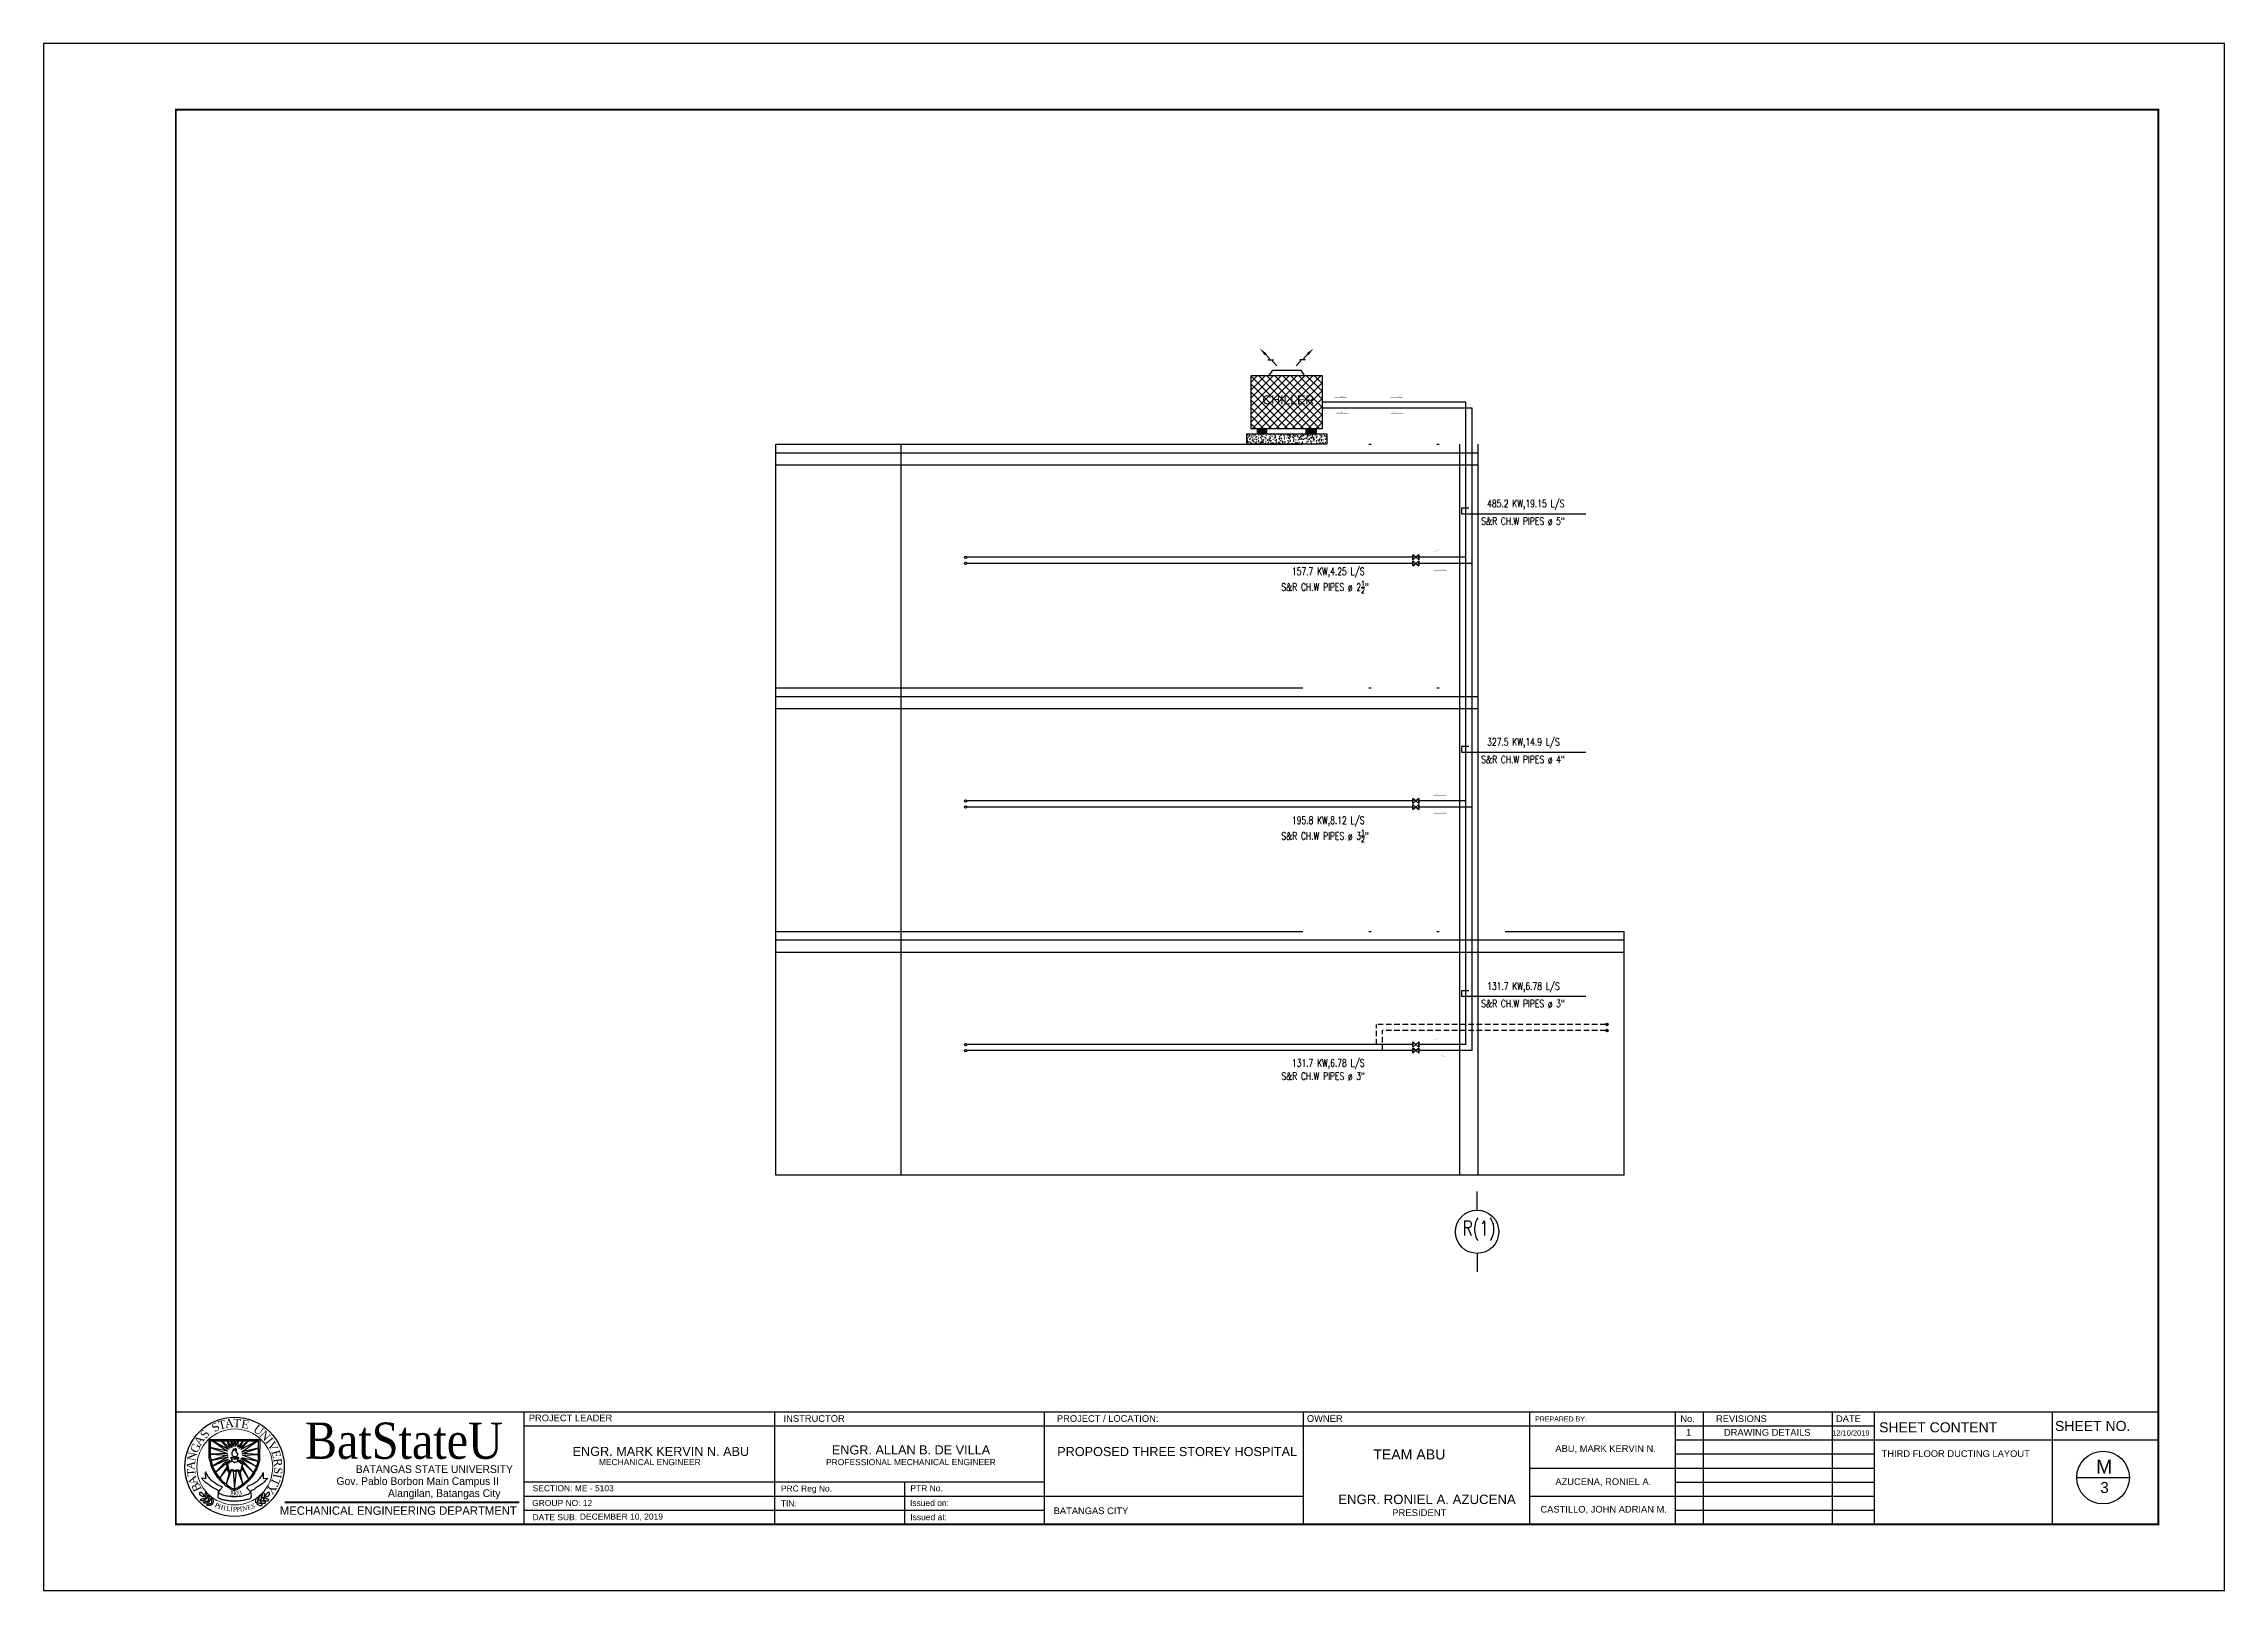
# Model space of a CAD drawing. Header units: millimetres. Extents: x 5 to 598, y 3 to 339.
# Drawn here: x 498.8 to 598, y 158.7 to 229.1 of the extents above; entities that cross this region are included whole.
import ezdxf
from ezdxf.enums import TextEntityAlignment as Align

# ---------------------------------------------------------------- set-up
doc = ezdxf.new("R2010")
doc.units = ezdxf.units.MM
doc.header["$MEASUREMENT"] = 0
doc.linetypes.add('ACAD_ISO05W100', pattern=[33, 24, -3, 0, -3, 0, -3])
doc.linetypes.add('HIDDEN', pattern=[0.375, 0.25, -0.125])
for name, color, linetype in [('.1', 1, 'Continuous'), ('13_A-ELEV5', 9, 'Continuous'), ('AC-DEFFUSER', 4, 'Continuous'), ('ahu line', 150, 'Continuous'), ('DRAIN PIPE', 4, 'Continuous'), ('pipe label', 7, 'Continuous'), ('pipes', 7, 'Continuous'), ('template', 7, 'Continuous')]:
    doc.layers.add(name, color=color, linetype=linetype)
doc.layers.add('A-Handrail', color=2, linetype='Continuous', lineweight=30)
doc.styles.add('Arch-Dim', font='simplex.shx', dxfattribs={"width": 0.75})
doc.styles.add('arial', font='arial.ttf')
doc.styles.add('CGOTHIC', font='GOTHIC.TTF')
doc.styles.add('GARAMOND', font='GARA.TTF')
doc.styles.get("Standard").update_dxf_attribs({"font": 'arial.ttf'})
doc.styles.add('SWISSLT175', font='swissl.ttf', dxfattribs={"height": 0.175})

# ---------------------------------------------------------------- blocks, each defined once
blk = doc.blocks.new('A$C24462F82')
at = {"layer": 'AC-DEFFUSER', "color": 7}
for p, q in [((0.066, 0.066), (0, 0)), ((0.124, 0.082), (0.05, 0.082)), ((0.05, 0.082), (0.066, 0.066)), ((0.168, 0.168), (0.103, 0.103)), ((0.103, 0.103), (0.124, 0.082))]:
    blk.add_line(p, q, dxfattribs=at)
blk.add_solid([(0.148, 0.175), (0.175, 0.148), (0.242, 0.242)], dxfattribs=at)

msp = doc.modelspace()

# ---------------------------------------------------------------- hatches: boundary and pattern name
for points in [[(553.979, 211.524), (553.979, 211.354), (554.463, 211.354), (554.463, 211.524)], [(556.215, 211.524), (556.215, 211.354), (556.699, 211.354), (556.699, 211.524)]]:
    msp.add_hatch(color=7).paths.add_polyline_path(points)
at = {"layer": '13_A-ELEV5'}
h = msp.add_hatch(dxfattribs=at)
h.set_pattern_fill('ANSI37', scale=0.080674, style=0)
h.set_pattern_definition([(45, (470.18341, 143.18275), (-0.1811174, 0.1811174), []), (135, (470.18341, 143.18275), (-0.1811174, -0.1811174), [])])
h.paths.add_polyline_path([(556.953, 213.976), (553.726, 213.976), (553.726, 211.556), (556.953, 211.556)])
h.paths.add_polyline_path([(554.212, 212.452), (556.413, 212.452), (556.413, 213.178), (554.212, 213.178)], flags=24)
at = {"layer": 'A-Handrail'}
h = msp.add_hatch(dxfattribs=at)
h.set_pattern_fill('AR-CONC', scale=0.001613, style=0)
h.set_pattern_definition([(50, (470.18341, 143.18275), (0.29394986, -0.02571727), [0.03073664, -0.33810306]), (355, (470.1834, 143.18275), (-0.0568633, 0.30826454), [0.0245893, -0.27048245]), (100.451, (470.2079, 143.1806), (0.2370876, 0.2825459), [0.0261221, -0.2873432]), (46.1842, (470.1834, 143.2647), (0.4373784, -0.0678341), [0.046105, -0.5071546]), (96.6356, (470.21986, 143.25906), (0.3830451, 0.3992142), [0.0391832, -0.4310148]), (351.184, (470.1834, 143.2647), (0.3830457, 0.3992135), [0.036884, -0.4057237]), (21, (470.2244, 143.24422), (0.24462636, -0.16500255), [0.03073664, -0.33810306]), (326, (470.2244, 143.24422), (0.09971584, 0.2971821), [0.0245893, -0.27048245]), (71.4514, (470.24478, 143.23047), (0.3443415, 0.13218024), [0.0261221, -0.2873432]), (37.5, (470.18341, 143.18275), (0.00498337, 0.13642719), [0, -0.26720387, 0, -0.27458066, 0, -0.271507]), (7.5, (470.18341, 143.18275), (0.10781165, 0.16163855), [0, -0.15655196, 0, -0.26105654, 0, -0.10348003]), (327.5, (470.09202, 143.18275), (0.21877163, -0.00924317), [0, -0.10245547, 0, -0.31966107, 0, -0.42416565]), (317.5, (470.05104, 143.18275), (0.2390023, 0.04102493), [0, -0.1331921, 0, -0.21228774, 0, -0.3012191])])
h.paths.add_polyline_path([(553.514, 211.322), (553.514, 210.855), (557.165, 210.855), (557.165, 211.322)])
at = {"layer": 'pipes'}
h = msp.add_hatch(color=7, dxfattribs=at)
h.dxf.hatch_style = 1
h.paths.add_polyline_path([(540.783, 205.707, 1), (540.672, 205.707, 1)])
h.paths.add_polyline_path([(540.783, 194.619, 1), (540.672, 194.619, 1)])
h.paths.add_polyline_path([(540.783, 183.531, 1), (540.672, 183.531, 1)])
h = msp.add_hatch(color=7, dxfattribs=at)
h.dxf.hatch_style = 1
h.paths.add_polyline_path([(540.783, 183.254, 1), (540.672, 183.254, 1)])
h.paths.add_polyline_path([(540.672, 194.342, 1), (540.783, 194.342, 1)])
h.paths.add_polyline_path([(540.783, 205.43, 1), (540.672, 205.43, 1)])
h = msp.add_hatch(color=7, dxfattribs=at)
h.dxf.hatch_style = 1
h.paths.add_polyline_path([(569.978, 184.446, -1), (569.867, 184.446, -1)])
h = msp.add_hatch(color=7, dxfattribs=at)
h.dxf.hatch_style = 1
h.paths.add_polyline_path([(569.867, 184.169, 1), (569.978, 184.169, 1)])

# ---------------------------------------------------------------- linework, layer by layer
at = {"layer": '.1', "color": 0}
msp.add_line((598.031, 229.086), (498.755, 229.086), dxfattribs=at)
at = {"color": 7}
for p, q in [((553.979, 211.524), (554.463, 211.524)), ((556.215, 211.524), (556.215, 211.354)), ((556.699, 211.354), (556.699, 211.524)), ((553.514, 211.322), (557.165, 211.322)), ((556.215, 211.354), (556.699, 211.354)), ((557.165, 211.322), (557.165, 210.855))]:
    msp.add_line(p, q, dxfattribs=at)
at = {"layer": 'A-Handrail', "color": 7}
for p, q in [((553.726, 211.556), (553.726, 213.976)), ((553.726, 213.976), (556.953, 213.976)), ((554.694, 214.218), (554.532, 213.976)), ((554.694, 214.218), (555.985, 214.218)), ((555.985, 214.218), (556.146, 213.976)), ((556.953, 213.976), (556.953, 211.556)), ((556.953, 211.556), (553.726, 211.556))]:
    msp.add_line(p, q, dxfattribs=at)
at = {"layer": 'A-Handrail', "color": 18, "true_color": 0x000000}
msp.add_line((557.165, 210.855), (553.514, 210.855), dxfattribs=at)
at = {"layer": 'ahu line', "color": 252}
for p, q in [((532.083, 177.591), (532.083, 210.855)), ((532.083, 210.467), (564.058, 210.467)), ((537.793, 177.591), (537.793, 210.855)), ((563.226, 177.591), (563.226, 210.855)), ((564.058, 177.591), (564.058, 210.855)), ((532.083, 209.913), (564.058, 209.913)), ((532.083, 199.379), (564.058, 199.379)), ((532.083, 198.825), (564.058, 198.825)), ((570.711, 177.591), (570.711, 188.679)), ((532.083, 188.291), (570.711, 188.291)), ((532.083, 187.737), (570.711, 187.737)), ((570.711, 177.591), (532.083, 177.591))]:
    msp.add_line(p, q, dxfattribs=at)
at = {"layer": 'ahu line', "color": 252, "linetype": 'ACAD_ISO05W100'}
for p, q in [((532.083, 210.855), (564.058, 210.855)), ((532.083, 199.767), (564.058, 199.767)), ((532.083, 188.679), (570.711, 188.679))]:
    msp.add_line(p, q, dxfattribs=at)
at = {"layer": 'DRAIN PIPE', "color": 7, "linetype": 'Continuous', "const_width": 0.005}
for points in [[(557.513, 212.964), (558.073, 212.964), (557.839, 213.052), (557.839, 212.964)], [(560.06, 212.964), (560.62, 212.964), (560.385, 213.052), (560.385, 212.964)], [(558.166, 212.265), (557.605, 212.265), (557.84, 212.354), (557.84, 212.265)], [(560.658, 212.265), (560.098, 212.265), (560.333, 212.354), (560.333, 212.265)], [(562.602, 205.962), (562.042, 205.962), (562.277, 206.05), (562.277, 205.962)], [(562.043, 205.105), (562.604, 205.105), (562.369, 205.193), (562.369, 205.105)], [(562.602, 194.88), (562.042, 194.88), (562.277, 194.969), (562.277, 194.88)], [(562.043, 194.062), (562.604, 194.062), (562.369, 194.151), (562.369, 194.062)], [(562.602, 183.742), (562.042, 183.742), (562.277, 183.83), (562.277, 183.742)], [(562.043, 182.963), (562.604, 182.963), (562.369, 183.051), (562.369, 182.963)]]:
    msp.add_lwpolyline(points, dxfattribs=at)
at = {"layer": 'pipes', "color": 7}
for p, q in [((563.503, 212.766), (556.953, 212.766)), ((563.781, 212.489), (556.953, 212.489)), ((563.781, 183.254), (563.781, 212.489)), ((553.514, 211.322), (553.514, 210.855)), ((563.636, 207.939), (563.302, 207.939)), ((563.302, 207.939), (563.302, 207.689)), ((563.302, 207.689), (568.963, 207.689)), ((561.092, 205.707), (540.783, 205.707)), ((563.503, 205.707), (561.357, 205.707)), ((561.092, 205.43), (540.783, 205.43)), ((561.231, 205.43), (561.217, 205.43)), ((563.781, 205.43), (561.357, 205.43)), ((563.636, 197.092), (563.302, 197.092)), ((563.302, 197.092), (563.302, 196.842)), ((563.302, 196.842), (568.963, 196.842)), ((561.092, 194.619), (540.783, 194.619)), ((563.503, 194.619), (561.357, 194.619)), ((561.092, 194.342), (540.783, 194.342)), ((563.781, 194.342), (561.357, 194.342)), ((563.636, 185.977), (563.302, 185.977)), ((563.302, 185.977), (563.302, 185.728)), ((563.302, 185.728), (568.963, 185.728)), ((561.092, 183.531), (540.783, 183.531)), ((561.092, 183.254), (540.783, 183.254)), ((563.503, 183.531), (561.357, 183.531)), ((563.781, 183.254), (561.357, 183.254))]:
    msp.add_line(p, q, dxfattribs=at)
at = {"layer": 'pipes'}
for p, q in [((563.503, 183.531), (563.503, 212.766)), ((564.011, 175.997), (564.011, 176.837)), ((564.011, 174.027), (564.011, 173.187))]:
    msp.add_line(p, q, dxfattribs=at)
at = {"layer": 'pipes', "color": 7, "linetype": 'HIDDEN'}
for p, q in [((569.867, 184.445), (559.429, 184.445)), ((559.429, 183.531), (559.429, 184.445)), ((569.867, 184.168), (559.706, 184.168)), ((559.706, 183.254), (559.706, 184.168))]:
    msp.add_line(p, q, dxfattribs=at)
at = {"layer": 'pipes', "color": 7}
for points in [[(561.092, 205.825), (561.092, 205.707), (561.092, 205.825), (561.224, 205.707), (561.357, 205.825), (561.357, 205.707), (561.357, 205.825), (561.224, 205.707)], [(561.092, 205.589), (561.092, 205.707), (561.092, 205.589), (561.224, 205.707), (561.357, 205.589), (561.357, 205.707), (561.357, 205.589), (561.224, 205.707)], [(561.092, 205.548), (561.092, 205.43), (561.092, 205.548), (561.224, 205.43), (561.357, 205.548), (561.357, 205.43), (561.357, 205.548), (561.224, 205.43)], [(561.092, 205.312), (561.092, 205.43), (561.092, 205.312), (561.224, 205.43), (561.357, 205.312), (561.357, 205.43), (561.357, 205.312), (561.224, 205.43)], [(561.092, 194.737), (561.092, 194.619), (561.092, 194.737), (561.224, 194.619), (561.357, 194.737), (561.357, 194.619), (561.357, 194.737), (561.224, 194.619)], [(561.092, 194.501), (561.092, 194.619), (561.092, 194.501), (561.224, 194.619), (561.357, 194.501), (561.357, 194.619), (561.357, 194.501), (561.224, 194.619)], [(561.092, 194.46), (561.092, 194.342), (561.092, 194.46), (561.224, 194.342), (561.357, 194.46), (561.357, 194.342), (561.357, 194.46), (561.224, 194.342)], [(561.092, 194.224), (561.092, 194.342), (561.092, 194.224), (561.224, 194.342), (561.357, 194.224), (561.357, 194.342), (561.357, 194.224), (561.224, 194.342)], [(561.092, 183.649), (561.092, 183.531), (561.092, 183.649), (561.224, 183.531), (561.357, 183.649), (561.357, 183.531), (561.357, 183.649), (561.224, 183.531)], [(561.092, 183.413), (561.092, 183.531), (561.092, 183.413), (561.224, 183.531), (561.357, 183.413), (561.357, 183.531), (561.357, 183.413), (561.224, 183.531)], [(561.092, 183.372), (561.092, 183.254), (561.092, 183.372), (561.224, 183.254), (561.357, 183.372), (561.357, 183.254), (561.357, 183.372), (561.224, 183.254)], [(561.092, 183.136), (561.092, 183.254), (561.092, 183.136), (561.224, 183.254), (561.357, 183.136), (561.357, 183.254), (561.357, 183.136), (561.224, 183.254)]]:
    msp.add_lwpolyline(points, close=True, dxfattribs=at)
for centre in [(540.728, 205.707), (540.728, 205.43), (540.728, 194.619), (540.728, 194.342), (569.923, 184.446), (569.923, 184.169), (540.728, 183.531), (540.728, 183.254)]:
    msp.add_circle(centre, 0.0554, dxfattribs=at)
at = {"layer": 'pipes'}
msp.add_circle((564.011, 175.012), 0.985, dxfattribs=at)
at = {"layer": 'template'}
for p, q in [((498.755, 229.086), (498.755, 158.69)), ((598.031, 158.69), (598.031, 229.086)), ((504.772, 166.819), (595.023, 166.819)), ((520.618, 166.82), (520.618, 161.699)), ((520.618, 166.819), (520.618, 161.699)), ((532.028, 166.82), (532.028, 161.699)), ((532.028, 166.819), (532.028, 161.699)), ((544.318, 161.699), (544.318, 166.819)), ((556.095, 166.819), (556.095, 161.699)), ((566.397, 166.819), (566.397, 161.699)), ((573.027, 166.819), (573.027, 161.699)), ((574.307, 166.819), (574.307, 161.699)), ((580.171, 166.819), (580.171, 161.699)), ((582.092, 166.819), (582.092, 161.699)), ((590.186, 166.819), (590.186, 161.699)), ((520.618, 166.179), (577.189, 166.179)), ((575.431, 166.179), (582.092, 166.179)), ((506.298, 165.563), (508.61, 165.558)), ((506.298, 164.696), (506.298, 165.563)), ((507.123, 165.027), (506.326, 165.2)), ((506.326, 165.2), (507.123, 164.924)), ((506.347, 165.5), (508.545, 165.5)), ((506.347, 164.731), (506.347, 165.5)), ((507.123, 164.924), (506.374, 164.891)), ((506.374, 164.891), (507.145, 164.837)), ((507.145, 164.837), (506.374, 164.603)), ((507.177, 165.103), (506.439, 165.5)), ((506.439, 165.5), (507.123, 165.027)), ((506.879, 165.5), (506.846, 165.466)), ((506.846, 165.466), (507.177, 165.103)), ((507.237, 165.157), (506.879, 165.5)), ((507.129, 165.5), (507.101, 165.5)), ((507.101, 165.5), (507.237, 165.157)), ((507.319, 165.195), (507.129, 165.5)), ((507.319, 165.5), (507.261, 165.482)), ((507.261, 165.482), (507.319, 165.195)), ((507.4, 165.238), (507.319, 165.5)), ((507.422, 165.5), (507.4, 165.238)), ((507.498, 165.5), (507.422, 165.5)), ((507.595, 165.5), (507.498, 165.244)), ((507.498, 165.244), (507.498, 165.5)), ((507.834, 165.5), (507.595, 165.206)), ((507.595, 165.206), (507.633, 165.5)), ((507.633, 165.5), (507.595, 165.5)), ((508.084, 165.5), (507.677, 165.152)), ((507.677, 165.152), (507.834, 165.5)), ((508.496, 165.5), (507.736, 165.097)), ((507.736, 165.097), (508.084, 165.5)), ((507.774, 164.994), (508.496, 165.5)), ((508.545, 165.162), (507.774, 164.994)), ((507.796, 164.913), (508.545, 165.162)), ((508.545, 164.88), (507.796, 164.913)), ((507.807, 164.837), (508.545, 164.88)), ((508.512, 164.571), (507.807, 164.837)), ((508.545, 164.724), (508.545, 165.5)), ((508.594, 164.696), (508.61, 165.558)), ((573.027, 165.539), (583.787, 165.539)), ((573.027, 164.899), (582.092, 164.899)), ((580.425, 165.539), (595.023, 165.539)), ((505.951, 163.818), (506.135, 163.779)), ((506.135, 163.779), (506.125, 164.055)), ((506.374, 164.603), (507.15, 164.772)), ((507.15, 164.772), (506.448, 164.341)), ((506.448, 164.341), (507.177, 164.674)), ((507.177, 164.674), (506.581, 164.065)), ((506.581, 164.065), (507.232, 164.609)), ((507.096, 164.306), (506.785, 163.79)), ((506.785, 163.79), (507.107, 164.224)), ((507.062, 164.467), (507.139, 164.112)), ((507.066, 163.527), (507.313, 164.143)), ((507.221, 164.089), (507.066, 163.527)), ((507.122, 164.46), (507.18, 164.129)), ((507.308, 164.682), (507.308, 164.581)), ((507.378, 164.127), (507.446, 163.289)), ((507.446, 163.289), (507.53, 164.132)), ((507.587, 164.67), (507.587, 164.569)), ((507.601, 164.127), (507.819, 163.521)), ((508.304, 164.053), (507.671, 164.626)), ((507.819, 163.521), (507.698, 164.094)), ((507.798, 164.431), (507.716, 164.123)), ((508.442, 164.335), (507.736, 164.674)), ((507.736, 164.674), (508.304, 164.053)), ((507.748, 164.106), (507.843, 164.47)), ((507.774, 164.739), (508.442, 164.335)), ((507.774, 164.739), (508.512, 164.571)), ((507.78, 164.257), (508.083, 163.763)), ((508.083, 163.763), (507.812, 164.327)), ((508.743, 164.057), (508.754, 163.787)), ((566.397, 164.259), (577.189, 164.259)), ((575.431, 164.259), (582.092, 164.259)), ((591.307, 163.823), (593.707, 163.823)), ((508.754, 163.787), (508.935, 163.793)), ((520.618, 163.629), (544.318, 163.629)), ((520.618, 162.985), (556.095, 162.985)), ((537.952, 163.629), (537.952, 161.699)), ((566.397, 162.979), (577.189, 162.979)), ((573.027, 163.619), (582.092, 163.619)), ((575.431, 162.979), (582.092, 162.979)), ((520.618, 162.342), (530.952, 162.342)), ((520.618, 162.342), (544.318, 162.342)), ((532.028, 162.342), (542.362, 162.342)), ((573.027, 162.339), (582.092, 162.339)), ((498.755, 158.69), (598.031, 158.69))]:
    msp.add_line(p, q, dxfattribs=at)
at = {"layer": 'template', "linetype": 'Continuous', "ltscale": 0.5}
msp.add_line((532.028, 166.819), (532.028, 161.699), dxfattribs=at)
at = {"layer": 'template', "linetype": 'Continuous', "lineweight": 50}
msp.add_line((509.736, 162.707), (520.397, 162.707), dxfattribs=at)
at = {"layer": 'template', "linetype": 'Continuous', "const_width": 0.0853}
msp.add_lwpolyline([(504.772, 161.699), (595.023, 161.699), (595.023, 226.078), (504.772, 226.078)], close=True, dxfattribs=at)
at = {"layer": 'template'}
for centre, radius in [((507.45, 164.313), 2.263), ((592.507, 163.823), 1.2)]:
    msp.add_circle(centre, radius, dxfattribs=at)
at = {"layer": 'template', "lineweight": 20}
for centre, radius in [((507.45, 164.313), 2.263), ((507.458, 164.307), 1.728)]:
    msp.add_circle(centre, radius, dxfattribs=at)
at = {"layer": 'template', "start_tangent": (-1, 0)}
msp.add_spline([(507.44, 164.771), (507.371, 164.809), (507.335, 164.865), (507.335, 164.927), (507.335, 164.975), (507.349, 165.001), (507.364, 165.049), (507.386, 165.044), (507.393, 165.092), (507.407, 165.128), (507.426, 165.102), (507.464, 165.068), (507.492, 165.068), (507.49, 165.106), (507.477, 165.141), (507.479, 165.153), (507.514, 165.123), (507.514, 165.096), (507.52, 165.069), (507.52, 165.04), (507.509, 164.996), (507.536, 164.955), (507.568, 164.956), (507.589, 164.903), (507.583, 164.86), (507.551, 164.801), (507.521, 164.776), (507.484, 164.769), (507.438, 164.769), (507.441, 164.769)], degree=3, dxfattribs=at)
at = {"layer": 'template'}
for points, knots in [([(508.935, 163.793), (508.939, 163.793), (508.963, 163.788), (508.826, 163.659), (508.741, 163.548), (508.569, 163.453), (508.41, 163.346), (508.294, 163.252), (508.168, 163.211), (508.194, 163.081), (508.225, 162.977), (508.151, 162.85), (508, 162.821), (507.802, 162.77), (507.559, 162.751), (507.321, 162.745), (507.11, 162.778), (506.924, 162.797), (506.789, 162.846), (506.717, 162.901), (506.69, 162.95), (506.712, 163.038), (506.73, 163.126), (506.7, 163.277), (506.485, 163.322), (506.321, 163.461), (506.168, 163.579), (506.038, 163.668), (505.994, 163.756), (505.922, 163.823), (505.95, 163.819), (505.979, 163.812)], [1.525096, 1.525096, 1.525096, 1.525096, 1.532073, 1.584612, 1.633558, 1.698069, 1.768711, 1.823631, 1.856154, 1.874433, 1.942755, 1.959564, 2.013837, 2.081716, 2.168665, 2.253261, 2.318126, 2.380396, 2.439479, 2.4572, 2.470092, 2.492272, 2.543518, 2.560297, 2.639259, 2.721631, 2.780104, 2.832648, 2.871086, 2.885372, 2.911145, 2.911145, 2.911145, 2.911145]), ([(506.141, 164.084), (506.09, 164.084), (506.213, 163.921), (506.271, 163.808), (506.427, 163.669), (506.602, 163.567), (506.715, 163.452), (506.899, 163.422), (506.855, 163.329), (506.808, 163.28), (506.744, 163.241), (506.695, 163.143), (506.85, 163.055), (507.026, 163.004), (507.245, 162.966), (507.424, 162.969), (507.635, 162.965), (507.87, 162.993), (508.064, 163.073), (508.171, 163.136), (508.171, 163.204), (508.114, 163.245), (508.077, 163.296), (508.011, 163.331), (508.031, 163.399), (508.092, 163.471), (508.23, 163.494), (508.373, 163.596), (508.509, 163.689), (508.612, 163.792), (508.675, 163.886), (508.73, 163.956), (508.743, 164.045), (508.743, 164.057)], [0, 0, 0, 0, 0.050157, 0.09733, 0.169415, 0.238469, 0.297382, 0.34519, 0.361609, 0.384753, 0.415402, 0.43521, 0.480082, 0.549086, 0.637593, 0.692397, 0.728181, 0.847546, 0.920378, 0.94488, 0.959291, 0.979722, 1.010309, 1.023969, 1.046254, 1.066064, 1.119081, 1.173808, 1.241086, 1.282544, 1.318293, 1.350594, 1.379885, 1.379885, 1.379885, 1.379885]), ([(506.125, 164.078), (506.129, 164.083), (506.138, 164.087), (506.15, 164.087), (506.152, 164.087)], [3.04846765, 3.04846765, 3.04846765, 3.04846765, 3.05886904, 3.06079098, 3.06079098, 3.06079098, 3.06079098]), ([(507.419, 163.621), (507.431, 163.619), (507.453, 163.616), (507.468, 163.617), (507.479, 163.621)], [0, 0, 0, 0, 0.01145534, 0.02007474, 0.02007474, 0.02007474, 0.02007474]), ([(507.419, 163.6), (507.431, 163.599), (507.453, 163.595), (507.468, 163.597), (507.479, 163.6)], [0, 0, 0, 0, 0.01145534, 0.02007474, 0.02007474, 0.02007474, 0.02007474]), ([(507.425, 163.552), (507.435, 163.553), (507.452, 163.556), (507.465, 163.555), (507.473, 163.553)], [0.00178548, 0.00178548, 0.00178548, 0.00178548, 0.01145534, 0.01823656, 0.01823656, 0.01823656, 0.01823656]), ([(507.427, 163.531), (507.436, 163.533), (507.452, 163.535), (507.464, 163.534), (507.471, 163.533)], [0.00231179, 0.00231179, 0.00231179, 0.00231179, 0.01145534, 0.0176246, 0.0176246, 0.0176246, 0.0176246])]:
    msp.add_open_spline(points, degree=3, knots=knots, dxfattribs=at)
for points in [[(506.298, 164.696), (506.369, 164.396), (506.515, 164.06), (506.716, 163.778), (507.118, 163.414), (507.389, 163.257), (507.443, 163.241)], [(506.347, 164.731), (506.418, 164.43), (506.564, 164.094), (506.765, 163.812), (507.167, 163.449), (507.438, 163.292), (507.492, 163.275)], [(507.062, 164.467), (507.061, 164.506), (507.118, 164.514), (507.18, 164.538), (507.255, 164.575), (507.308, 164.581), (507.308, 164.604)], [(507.139, 164.112), (507.189, 164.076), (507.241, 164.089), (507.276, 164.126), (507.313, 164.143), (507.366, 164.143), (507.406, 164.134), (507.447, 164.114), (507.513, 164.129), (507.554, 164.14), (507.601, 164.127), (507.698, 164.094), (507.748, 164.106)], [(507.18, 164.129), (507.235, 164.129), (507.244, 164.152), (507.281, 164.173), (507.345, 164.187), (507.406, 164.158), (507.444, 164.152), (507.493, 164.155), (507.531, 164.173), (507.586, 164.179), (507.621, 164.176), (507.653, 164.152), (507.67, 164.138), (507.716, 164.123)], [(508.545, 164.731), (508.475, 164.43), (508.328, 164.094), (508.127, 163.812), (507.726, 163.449), (507.455, 163.292), (507.4, 163.275)], [(508.594, 164.696), (508.524, 164.396), (508.377, 164.06), (508.176, 163.778), (507.775, 163.414), (507.504, 163.257), (507.449, 163.241)], [(507.842, 164.465), (507.83, 164.509), (507.769, 164.494), (507.734, 164.512), (507.708, 164.544), (507.67, 164.567), (507.638, 164.59), (507.587, 164.59)], [(506.033, 162.949), (505.924, 162.988), (505.874, 163.066), (505.867, 163.142), (505.877, 163.155), (505.944, 163.148), (506.01, 163.088), (506.036, 163.03), (506.044, 162.975), (506.044, 162.947), (506.038, 162.947), (506.023, 162.962), (506.022, 162.962)], [(506.139, 162.838), (506.077, 162.791), (505.989, 162.772), (505.935, 162.774), (505.891, 162.801), (505.89, 162.819), (505.932, 162.845), (505.974, 162.861), (506.026, 162.869), (506.045, 162.875), (506.084, 162.865), (506.135, 162.837), (506.137, 162.83)], [(506.166, 162.874), (506.194, 162.946), (506.187, 163.036), (506.169, 163.087), (506.132, 163.122), (506.114, 163.118), (506.101, 163.07), (506.097, 163.025), (506.104, 162.974), (506.104, 162.953), (506.125, 162.919), (506.166, 162.877), (506.173, 162.877)], [(506.304, 162.755), (506.332, 162.828), (506.325, 162.917), (506.308, 162.969), (506.27, 163.003), (506.252, 163), (506.239, 162.951), (506.235, 162.907), (506.242, 162.855), (506.242, 162.834), (506.263, 162.8), (506.304, 162.759), (506.311, 162.759)], [(506.455, 162.648), (506.483, 162.72), (506.476, 162.81), (506.459, 162.861), (506.421, 162.896), (506.404, 162.892), (506.39, 162.844), (506.386, 162.799), (506.393, 162.748), (506.393, 162.727), (506.414, 162.693), (506.455, 162.652), (506.462, 162.652)], [(508.433, 162.665), (508.409, 162.738), (508.419, 162.827), (508.439, 162.878), (508.478, 162.911), (508.495, 162.907), (508.507, 162.858), (508.508, 162.813), (508.499, 162.762), (508.498, 162.741), (508.476, 162.708), (508.433, 162.668), (508.426, 162.668)], [(508.589, 162.765), (508.564, 162.839), (508.575, 162.928), (508.594, 162.979), (508.633, 163.012), (508.651, 163.007), (508.662, 162.959), (508.664, 162.914), (508.655, 162.863), (508.654, 162.842), (508.632, 162.808), (508.589, 162.769), (508.582, 162.769)], [(508.732, 162.878), (508.707, 162.952), (508.718, 163.041), (508.737, 163.091), (508.777, 163.124), (508.794, 163.12), (508.805, 163.071), (508.807, 163.027), (508.798, 162.975), (508.797, 162.955), (508.775, 162.921), (508.732, 162.882), (508.725, 162.882)], [(508.757, 162.841), (508.817, 162.791), (508.904, 162.769), (508.958, 162.769), (509.003, 162.794), (509.005, 162.811), (508.964, 162.84), (508.923, 162.857), (508.872, 162.867), (508.852, 162.874), (508.813, 162.866), (508.761, 162.84), (508.759, 162.833)], [(508.868, 162.947), (508.978, 162.982), (509.032, 163.058), (509.042, 163.134), (509.032, 163.147), (508.965, 163.143), (508.896, 163.086), (508.868, 163.029), (508.857, 162.974), (508.856, 162.946), (508.863, 162.946), (508.878, 162.96), (508.88, 162.96)], [(506.277, 162.719), (506.215, 162.672), (506.127, 162.654), (506.073, 162.656), (506.029, 162.682), (506.028, 162.7), (506.07, 162.727), (506.112, 162.743), (506.164, 162.75), (506.184, 162.756), (506.222, 162.746), (506.274, 162.718), (506.276, 162.711)], [(506.428, 162.612), (506.366, 162.565), (506.279, 162.546), (506.224, 162.549), (506.181, 162.575), (506.179, 162.593), (506.221, 162.619), (506.263, 162.635), (506.315, 162.643), (506.335, 162.649), (506.374, 162.639), (506.425, 162.611), (506.427, 162.604)], [(508.459, 162.627), (508.518, 162.578), (508.605, 162.556), (508.66, 162.556), (508.705, 162.58), (508.707, 162.598), (508.666, 162.626), (508.624, 162.644), (508.573, 162.654), (508.554, 162.661), (508.514, 162.652), (508.462, 162.626), (508.46, 162.62)], [(508.614, 162.728), (508.674, 162.679), (508.761, 162.657), (508.815, 162.656), (508.86, 162.681), (508.862, 162.699), (508.821, 162.727), (508.78, 162.745), (508.729, 162.755), (508.709, 162.761), (508.67, 162.753), (508.618, 162.727), (508.615, 162.72)]]:
    msp.add_spline(points, degree=3, dxfattribs=at)
for points, end_tangent in [([(507.122, 164.46), (507.197, 164.5), (507.25, 164.547), (507.302, 164.561), (507.354, 164.567), (507.406, 164.547), (507.426, 164.521), (507.447, 164.506), (507.476, 164.532), (507.542, 164.547), (507.606, 164.558), (507.676, 164.526), (507.722, 164.48), (507.78, 164.46), (507.798, 164.468), (507.798, 164.431)], (0, -1)), ([(507.294, 164.752), (507.382, 164.747), (507.473, 164.743), (507.535, 164.744), (507.589, 164.75), (507.619, 164.748), (507.62, 164.719), (507.62, 164.695), (507.609, 164.674), (507.584, 164.67), (507.533, 164.665), (507.446, 164.665), (507.341, 164.663), (507.315, 164.678), (507.285, 164.698), (507.293, 164.753), (507.293, 164.759)], (-1, 0))]:
    msp.add_spline(points, degree=3, dxfattribs=dict(at, end_tangent=end_tangent))

# ---------------------------------------------------------------- block references
at = {"color": 7, "yscale": 3.226944000036455}
for p, xscale, zscale in [((554.9, 214.429), -3.22694400003636, 3.226943999997348), ((555.778, 214.429), 3.226944000036455, 3.226944000036455)]:
    msp.add_blockref('A$C24462F82', p, dxfattribs=dict(at, xscale=xscale, zscale=zscale))

# ---------------------------------------------------------------- texts
at = {"layer": 'pipe label', "color": 7, "linetype": 'Continuous', "lineweight": 25, "char_height": 0.336, "attachment_point": 1, "style": 'Arch-Dim'}
for s, width, insert in [('{\\C256;S&R CH.W PIPES ø 5"}', 5.63627, (564.2, 207.524)), ('\\A1;{\\C256;485.2 KW,19.15 L/S}', 6.93048, (564.472, 208.32)), ('\\A1;{\\C256;S&R CH.W PIPES ø 2\\H0.7x;\\S1/2;\\H1.42857x;"}', 6.76293, (555.1, 204.637)), ('\\A1;{\\C256;157.7 KW,4.25 L/S}', 6.93048, (555.585, 205.236)), ('{\\C256;S&R CH.W PIPES ø 4"}', 5.63627, (564.2, 196.677)), ('\\A1;{\\C256;327.5 KW,14.9 L/S}', 6.93048, (564.472, 197.473)), ('\\A1;{\\C256;195.8 KW,8.12 L/S}', 6.93048, (555.585, 193.905)), ('\\A1;{\\C256;S&R CH.W PIPES ø 3\\H0.7x;\\S1/2;\\H1.42857x;"}', 6.76293, (555.1, 193.306)), ('\\A1;{\\C256;131.7 KW,6.78 L/S}', 6.93048, (564.472, 186.358)), ('{\\C256;S&R CH.W PIPES ø 3"}', 5.63627, (564.2, 185.562)), ('\\A1;{\\C256;131.7 KW,6.78 L/S}', 6.93048, (555.585, 182.861)), ('\\A1;{\\C256;S&R CH.W PIPES ø 3"}', 6.76293, (555.1, 182.263))]:
    msp.add_mtext_dynamic_manual_height_columns(s, width=width, gutter_width=1.011, heights=[0], dxfattribs=dict(at, insert=insert))
at = {"layer": 'pipes', "color": 7, "insert": (554.237, 213.076), "char_height": 0.4, "attachment_point": 1, "style": 'SWISSLT175'}
msp.add_mtext_dynamic_manual_height_columns('CHILLER', width=2.13945, gutter_width=1, heights=[0], dxfattribs=at)
at = {"layer": 'pipes', "color": 2, "insert": (563.356, 175.51), "char_height": 0.672, "attachment_point": 1, "style": 'Arch-Dim'}
msp.add_mtext_dynamic_manual_height_columns('{\\C256;R(1)}', width=2.01392, gutter_width=1, heights=[0], dxfattribs=at)
at = {"layer": 'template', "width": 1}
for s, height, style, p in [('BatStateU', 1.6503, 'GARAMOND', (515.156, 164.679)), ('Gov. Pablo Borbon Main Campus II', 0.35128, 'CGOTHIC', (515.783, 163.488)), ('BATANGAS STATE UNIVERSITY', 0.35128, 'CGOTHIC', (516.542, 164.033)), ('Alangilan, Batangas City', 0.35128, 'CGOTHIC', (516.991, 162.939))]:
    msp.add_text(s, height=height, dxfattribs=dict(at, style=style)).set_placement(p, align=Align.CENTER)
at = {"layer": 'template', "style": 'arial'}
for s, height, p in [('PROJECT LEADER', 0.30409, (520.842, 166.387)), ('INSTRUCTOR', 0.304, (532.441, 166.36)), ('PROJECT / LOCATION:', 0.30402, (544.883, 166.36)), ('PROJECT / LOCATION:', 0.30402, (544.883, 166.36)), ('PROJECT / LOCATION:', 0.30402, (544.883, 166.36)), ('OWNER', 0.304, (556.264, 166.36)), ('PREPARED BY: ', 0.22802, (566.655, 166.377)), ('No.', 0.304, (573.264, 166.352)), ('1', 0.304, (573.527, 165.732)), ('REVISIONS', 0.304, (574.89, 166.352)), ('DRAWING DETAILS', 0.30402, (575.25, 165.728)), ('12/10/2019', 0.2432, (580.177, 165.733)), ('DATE', 0.304, (580.351, 166.352)), ('SHEET CONTENT', 0.45603, (582.314, 165.883)), ('SHEET NO.', 0.456, (590.32, 165.946)), ('ENGR. MARK KERVIN N. ABU', 0.41257, (522.836, 164.81)), ('ENGR. ALLAN B. DE VILLA', 0.41257, (534.64, 164.878)), ('PROPOSED THREE STOREY HOSPITAL', 0.41257, (544.898, 164.802)), ('TEAM ABU', 0.4598, (559.284, 164.647)), ('ABU, MARK KERVIN N.', 0.30402, (567.575, 164.989)), ('THIRD FLOOR DUCTING LAYOUT', 0.30402, (582.425, 164.762)), ('MECHANICAL ENGINEER', 0.27505, (524.033, 164.389)), ('PROFESSIONAL MECHANICAL ENGINEER', 0.27505, (534.374, 164.389)), ('M', 0.624, (592.197, 164.009)), ('SECTION: ME - 5103', 0.27505, (521.016, 163.202)), ('PRC Reg No.', 0.27505, (532.319, 163.188)), ('Issued on:', 0.275, (538.195, 162.529)), ('PTR No.', 0.275, (538.214, 163.202)), ('ENGR. RONIEL A. AZUCENA', 0.43038, (557.689, 162.618)), ('AZUCENA, RONIEL A.', 0.30402, (567.575, 163.484)), ('3', 0.499, (592.378, 163.123)), ('GROUP NO: 12', 0.27505, (520.998, 162.529)), ('DATE SUB:', 0.275, (521.013, 161.885)), ('DECEMBER 10, 2019', 0.27505, (523.17, 161.912)), ('TIN:', 0.275, (532.319, 162.506)), ('Issued at:', 0.275, (538.211, 161.885)), ('BATANGAS CITY', 0.30402, (544.736, 162.16)), ('PRESIDENT', 0.3099, (560.142, 162.073)), ('CASTILLO, JOHN ADRIAN M.', 0.30402, (566.895, 162.231))]:
    msp.add_text(s, height=height, dxfattribs=at).set_placement(p)
at = {"layer": 'template', "attachment_point": 1}
for s, insert, char_height, width, rotation in [('{\\fTimes New Roman|b0|i0|c0|p18;S}', (505.846, 165.778), 0.37713, 29.67394, 56.11039), ('{\\fTimes New Roman|b0|i0|c0|p18;S}', (506.345, 166.193), 0.37713, 29.67394, 33.23179), ('{\\fTimes New Roman|b0|i0|c0|p18;T}', (506.661, 166.369), 0.37713, 29.67394, 14.44799), ('{\\fTimes New Roman|b0|i0|c0|p18;A}', (506.984, 166.466), 0.37713, 29.67394, 5.71852), ('{\\fTimes New Roman|b0|i0|c0|p18;T}', (507.4, 166.501), 0.37713, 0.3193, 356.81503), ('{\\fTimes New Roman|b0|i0|c0|p18;E}', (507.797, 166.472), 0.37713, 29.67394, 348.69045), ('{\\fTimes New Roman|b0|i0|c0|p18;U}', (508.489, 166.264), 0.37713, 29.67394, 323.50126), ('{\\fTimes New Roman|b0|i0|c0|p18;N}', (508.825, 166.007), 0.37713, 29.67394, 314.13564), ('{\\fTimes New Roman|b0|i0|c0|p18;N}', (505.283, 164.626), 0.37713, 29.67394, 77.56161), ('{\\fTimes New Roman|b0|i0|c0|p18;G}', (505.407, 165.064), 0.37713, 29.67394, 65.93474), ('{\\fTimes New Roman|b0|i0|c0|p18;A}', (505.571, 165.451), 0.37713, 29.67394, 56.11039), ('{\\fTimes New Roman|b0|i0|c0|p18;I}', (509.126, 165.693), 0.37713, 29.67394, 308.6454), ('{\\fTimes New Roman|b0|i0|c0|p18;V}', (509.257, 165.523), 0.37713, 29.67394, 298.20017), ('{\\fTimes New Roman|b0|i0|c0|p18;E}', (509.482, 165.112), 0.37713, 29.67394, 285.47868), ('{\\fTimes New Roman|b0|i0|c0|p18;A}', (505.252, 164.191), 0.37713, 29.67394, 85.53705), ('{\\fTimes New Roman|b0|i0|c0|p18;T}', (505.303, 163.871), 0.37713, 29.67394, 94.26652), ('{\\fTimes New Roman|b0|i0|c0|p18;A}', (505.437, 163.438), 0.37713, 29.67394, 110.36673), ('{\\fTimes New Roman|b0|i0|c0|p18;I}', (509.595, 163.953), 0.37713, 29.67394, 259.8108), ('{\\fTimes New Roman|b0|i0|c0|p18;R}', (509.59, 164.72), 0.37713, 29.67394, 276.19955), ('{\\fTimes New Roman|b0|i0|c0|p18;S}', (509.637, 164.278), 0.37713, 29.67394, 266.05857), ('{\\fTimes New Roman|b0|i0|c0|p18;B}', (505.619, 163.132), 0.37713, 29.67394, 115.18408), ('{\\fTimes New Roman|b0|i0|c0|p18;1}', (507.236, 163.237), 0.21119, 29.67394, 350.69674), ('{\\fTimes New Roman|b0|i0|c0|p18;9}', (507.317, 163.215), 0.21119, 29.67394, 359.89652), ('{\\fTimes New Roman|b0|i0|c0|p18;0}', (507.474, 163.211), 0.21119, 29.67394, 359.89652), ('{\\fTimes New Roman|b0|i0|c0|p18;3}', (507.588, 163.213), 0.21119, 29.67394, 14.57269), ('{\\fTimes New Roman|b0|i0|c0|p18;Y}', (509.398, 163.357), 0.37713, 29.67394, 237.49398), ('{\\fTimes New Roman|b0|i0|c0|p18;T}', (509.548, 163.708), 0.37713, 29.67394, 245.97799), ('{\\fTimes New Roman|b0|i0|c0|p18;P}', (506.614, 162.693), 0.21119, 29.67394, 333.24497), ('{\\fTimes New Roman|b0|i0|c0|p18;P}', (506.62, 162.693), 0.21119, 29.67394, 333.24497), ('{\\fTimes New Roman|b0|i0|c0|p18;H}', (506.746, 162.618), 0.21119, 29.67394, 342.36893), ('{\\fTimes New Roman|b0|i0|c0|p18;I}', (506.961, 162.548), 0.21119, 29.67394, 350.74463), ('{\\fTimes New Roman|b0|i0|c0|p18;L}', (507.092, 162.529), 0.21119, 29.67394, 350.69674), ('{\\fTimes New Roman|b0|i0|c0|p18;I}', (507.268, 162.496), 0.21119, 29.67394, 357.83253), ('{\\fTimes New Roman|b0|i0|c0|p18;P}', (507.374, 162.486), 0.21119, 29.67394, 359.89652), ('{\\fTimes New Roman|b0|i0|c0|p18;P}', (507.507, 162.479), 0.21119, 29.67394, 7.51618), ('{\\fTimes New Roman|b0|i0|c0|p18;I}', (507.668, 162.487), 0.21119, 29.67394, 9.03911), ('{\\fTimes New Roman|b0|i0|c0|p18;N}', (507.777, 162.497), 0.21119, 29.67394, 12.92447), ('{\\fTimes New Roman|b0|i0|c0|p18;E}', (508, 162.553), 0.21119, 29.67394, 14.57269), ('{\\fTimes New Roman|b0|i0|c0|p18;S}', (508.179, 162.604), 0.21119, 29.67394, 14.57269)]:
    msp.add_mtext(s, dxfattribs=dict(at, insert=insert, char_height=char_height, width=width, rotation=rotation))
at = {"layer": 'template', "linetype": 'Continuous', "lineweight": 0, "insert": (509.511, 162.513), "char_height": 0.38403, "width": 12.18966, "attachment_point": 1}
msp.add_mtext('{\\fCentury Gothic|b0|i0|c0|p34;\\C7;MECHANICAL ENGINEERING DEPARTMENT}', dxfattribs=at)

doc.saveas('drawing.dxf')
